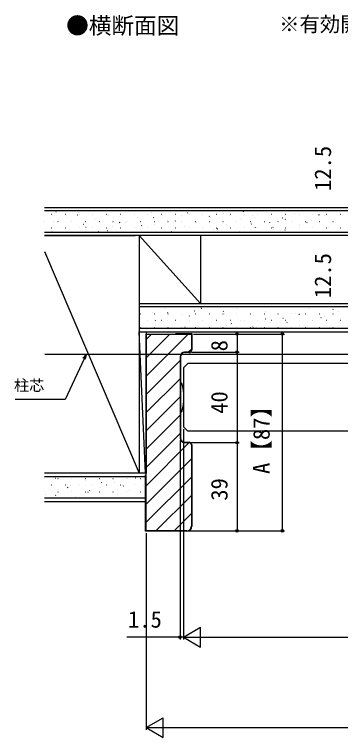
# Model space of a CAD drawing. Units: millimetres, scale not verified. Extents: x -438 to 438, y -652 to 649.
# Drawn here: x -167.9 to -23.7, y -347.9 to -28.2 of the extents above; entities that cross this region are included whole.
import ezdxf
from ezdxf.enums import TextEntityAlignment as Align

# ---------------------------------------------------------------- set-up
doc = ezdxf.new("R2010")
doc.units = ezdxf.units.MM
doc.header["$LTSCALE"] = 4
for name, color, linetype in [('0-2_USER1', 3, 'Continuous'), ('0-5_YKK_12', 2, 'Continuous'), ('0-6_YKK_13', 4, 'Continuous'), ('0-7_YKK_D', 6, 'Continuous'), ('0-9_YSS_K', 3, 'Continuous'), ('0-A_YSS_KE', 3, 'Continuous')]:
    doc.layers.add(name, color=color, linetype=linetype)
doc.styles.add('ＭＳ ゴシック', font='')
doc.styles.get('ＭＳ ゴシック').set_extended_font_data('MS Gothic')

msp = doc.modelspace()

# ---------------------------------------------------------------- linework, layer by layer
at = {"layer": '0-5_YKK_12'}
for p, q in [((382.399, -178.496), (-154.548, -178.496)), ((-93.226, -184.496), (-91.226, -182.496)), ((-93.226, -184.496), (-93.226, -210.496)), ((188.274, -182.496), (-91.226, -182.496)), ((-91.226, -212.496), (-93.226, -210.496)), ((188.274, -212.496), (-91.226, -212.496))]:
    msp.add_line(p, q, dxfattribs=at)
at = {"layer": '0-6_YKK_13'}
for p, q in [((-94.526, -191.096), (-94.246, -191.096)), ((-94.526, -191.096), (-94.526, -203.896)), ((-94.246, -203.896), (-94.526, -203.896))]:
    msp.add_line(p, q, dxfattribs=at)
for centre, radius, start, end in [((-94.246, -191.396), 0.3, 17.1558, 90), ((-114.006, -197.496), 20.98, 342.8442, 17.1558), ((-94.246, -203.596), 0.3, 270, 342.8442)]:
    msp.add_arc(centre, radius, start, end, dxfattribs=at)
at = {"layer": '0-7_YKK_D'}
for p, q in [((-88.726, -169.496), (-68.526, -169.496)), ((-88.726, -169.496), (-48.526, -169.496)), ((-69.526, -169.496), (-69.526, -177.496)), ((-49.526, -169.496), (-49.526, -256.496)), ((-89.726, -177.496), (-68.526, -177.496)), ((-89.726, -177.496), (-68.526, -177.496)), ((-69.526, -177.496), (-69.526, -217.496)), ((-93.226, -211.496), (-93.226, -304.496)), ((-93.226, -211.496), (-93.226, -304.496)), ((-94.726, -216.496), (-94.726, -304.496)), ((-89.726, -217.496), (-68.526, -217.496)), ((-89.726, -217.496), (-68.526, -217.496)), ((-69.526, -217.496), (-69.526, -256.496)), ((-109.726, -257.496), (-109.726, -344.496)), ((-90.726, -256.496), (-68.526, -256.496)), ((-90.726, -256.496), (-48.526, -256.496)), ((-93.226, -303.496), (-85.649, -299.121)), ((-85.649, -307.871), (-85.649, -299.121)), ((-94.726, -303.496), (-118.204, -303.496)), ((-93.226, -303.496), (-94.726, -303.496)), ((-93.226, -303.496), (-91.101, -303.496)), ((-93.226, -303.496), (-85.649, -307.871)), ((-93.226, -303.496), (-78.071, -303.496)), ((-84.476, -303.496), (181.524, -303.496)), ((-109.726, -343.496), (-102.149, -339.121)), ((-102.149, -347.871), (-102.149, -339.121)), ((-109.726, -343.496), (-102.149, -347.871)), ((-109.726, -343.496), (-94.571, -343.496)), ((-100.976, -343.496), (328.524, -343.496))]:
    msp.add_line(p, q, dxfattribs=at)
for points in [[(-136.266, -178.496), (-137.164, -180.422), (-145.592, -198.496), (-167.68, -198.496)], [(-137.68, -180.182), (-136.266, -178.496), (-136.648, -180.663)]]:
    msp.add_lwpolyline(points, dxfattribs=at)
for centre in [(-69.526, -169.496), (-49.526, -169.496), (-69.526, -177.496), (-69.526, -177.496), (-69.526, -217.496), (-69.526, -217.496), (-69.526, -256.496), (-49.526, -256.496), (-94.726, -303.496)]:
    msp.add_circle(centre, 0.531, dxfattribs=at)
at = {"layer": '0-9_YSS_K'}
for p, q in [((47.274, -114.996), (-154.726, -114.996)), ((-24.762, -115.052), (-24.743, -115.046)), ((-151.552, -116.487), (-151.452, -116.487)), ((-149.626, -115.368), (-149.459, -115.258)), ((-145.472, -116.487), (-145.372, -116.487)), ((-144.925, -117.831), (-144.906, -117.824)), ((-140.021, -116.846), (-139.854, -116.736)), ((-139.439, -115.888), (-139.42, -115.882)), ((-139.392, -116.487), (-139.292, -116.487)), ((-133.312, -116.487), (-133.212, -116.487)), ((-127.232, -116.487), (-127.132, -116.487)), ((-126.421, -116.96), (-126.402, -116.953)), ((-121.152, -116.487), (-121.052, -116.487)), ((-115.072, -116.487), (-114.972, -116.487)), ((-113.402, -118.032), (-113.383, -118.025)), ((-108.992, -116.487), (-108.892, -116.487)), ((-107.162, -115.822), (-107.143, -115.815)), ((-106.443, -118.129), (-106.277, -118.018)), ((-102.912, -116.487), (-102.812, -116.487)), ((-96.832, -116.487), (-96.732, -116.487)), ((-94.143, -116.894), (-94.124, -116.887)), ((-91.459, -116.047), (-91.293, -115.936)), ((-90.752, -116.487), (-90.652, -116.487)), ((-84.672, -116.487), (-84.572, -116.487)), ((-81.854, -117.525), (-81.687, -117.414)), ((-81.125, -117.966), (-81.106, -117.959)), ((-78.592, -116.487), (-78.492, -116.487)), ((-75.544, -115.99), (-75.525, -115.983)), ((-72.512, -116.487), (-72.412, -116.487)), ((-66.87, -115.443), (-66.703, -115.332)), ((-66.432, -116.487), (-66.332, -116.487)), ((-62.526, -117.061), (-62.507, -117.055)), ((-60.352, -116.487), (-60.252, -116.487)), ((-57.04, -115.119), (-57.021, -115.112)), ((-54.272, -116.487), (-54.172, -116.487)), ((-49.507, -118.133), (-49.488, -118.126)), ((-48.192, -116.487), (-48.092, -116.487)), ((-44.021, -116.19), (-44.002, -116.184)), ((-42.112, -116.487), (-42.012, -116.487)), ((-36.032, -116.487), (-35.932, -116.487)), ((-33.293, -116.725), (-33.126, -116.615)), ((-31.003, -117.262), (-30.984, -117.256)), ((-29.952, -116.487), (-29.852, -116.487)), ((-23.872, -116.487), (-23.772, -116.487)), ((-154.726, -119.717), (-154.682, -119.717)), ((-150.506, -119.807), (-150.487, -119.8)), ((-148.702, -119.717), (-148.602, -119.717)), ((-142.622, -119.717), (-142.522, -119.717)), ((-137.487, -120.879), (-137.468, -120.872)), ((-136.542, -119.717), (-136.442, -119.717)), ((-131.907, -118.903), (-131.888, -118.896)), ((-130.462, -119.717), (-130.362, -119.717)), ((-124.382, -119.717), (-124.282, -119.717)), ((-121.427, -120.211), (-121.26, -120.1)), ((-118.888, -119.975), (-118.869, -119.968)), ((-118.302, -119.717), (-118.202, -119.717)), ((-112.222, -119.717), (-112.122, -119.717)), ((-106.142, -119.717), (-106.042, -119.717)), ((-105.87, -121.046), (-105.851, -121.04)), ((-100.384, -119.104), (-100.365, -119.097)), ((-100.062, -119.717), (-99.962, -119.717)), ((-96.838, -119.607), (-96.671, -119.496)), ((-93.982, -119.717), (-93.882, -119.717)), ((-87.902, -119.717), (-87.802, -119.717)), ((-87.365, -120.175), (-87.346, -120.169)), ((-81.822, -119.717), (-81.722, -119.717)), ((-75.742, -119.717), (-75.642, -119.717)), ((-74.347, -121.247), (-74.328, -121.241)), ((-69.662, -119.717), (-69.562, -119.717)), ((-68.106, -119.037), (-68.087, -119.031)), ((-63.582, -119.717), (-63.482, -119.717)), ((-63.261, -120.889), (-63.094, -120.779)), ((-57.502, -119.717), (-57.402, -119.717)), ((-55.088, -120.109), (-55.069, -120.103)), ((-51.422, -119.717), (-51.322, -119.717)), ((-48.277, -118.807), (-48.11, -118.697)), ((-45.342, -119.717), (-45.242, -119.717)), ((-42.069, -121.181), (-42.05, -121.174)), ((-39.262, -119.717), (-39.162, -119.717)), ((-38.671, -120.285), (-38.505, -120.175)), ((-36.489, -119.205), (-36.47, -119.198)), ((-33.182, -119.717), (-33.082, -119.717)), ((-27.102, -119.717), (-27.002, -119.717)), ((-154.726, -124.496), (47.274, -124.496)), ((-151.552, -122.467), (-151.452, -122.467)), ((-151.395, -124.375), (-151.228, -124.264)), ((-145.472, -122.467), (-145.372, -122.467)), ((-143.727, -123.089), (-143.709, -123.082)), ((-139.392, -122.467), (-139.292, -122.467)), ((-136.411, -122.293), (-136.244, -122.182)), ((-133.312, -122.467), (-133.212, -122.467)), ((-130.709, -124.161), (-130.69, -124.154)), ((-127.232, -122.467), (-127.132, -122.467)), ((-126.806, -123.771), (-126.639, -123.66)), ((-124.469, -121.951), (-124.45, -121.944)), ((-121.152, -122.467), (-121.052, -122.467)), ((-115.072, -122.467), (-114.972, -122.467)), ((-111.822, -121.689), (-111.655, -121.578)), ((-111.45, -123.023), (-111.431, -123.016)), ((-108.992, -122.467), (-108.892, -122.467)), ((-102.912, -122.467), (-102.812, -122.467)), ((-98.432, -124.094), (-98.413, -124.088)), ((-96.832, -122.467), (-96.732, -122.467)), ((-92.851, -122.118), (-92.832, -122.112)), ((-90.752, -122.467), (-90.652, -122.467)), ((-84.672, -122.467), (-84.572, -122.467)), ((-79.833, -123.19), (-79.814, -123.183)), ((-78.592, -122.467), (-78.492, -122.467)), ((-78.244, -122.971), (-78.078, -122.861)), ((-72.512, -122.467), (-72.412, -122.467)), ((-68.639, -124.449), (-68.472, -124.339)), ((-66.814, -124.262), (-66.795, -124.255)), ((-66.432, -122.467), (-66.332, -122.467)), ((-61.328, -122.319), (-61.309, -122.312)), ((-60.352, -122.467), (-60.252, -122.467)), ((-54.272, -122.467), (-54.172, -122.467)), ((-53.655, -122.367), (-53.488, -122.257)), ((-48.31, -123.391), (-48.291, -123.384)), ((-48.192, -122.467), (-48.092, -122.467)), ((-42.112, -122.467), (-42.012, -122.467)), ((-36.032, -122.467), (-35.932, -122.467)), ((-35.291, -124.463), (-35.272, -124.456)), ((-29.952, -122.467), (-29.852, -122.467)), ((-29.051, -122.253), (-29.032, -122.246)), ((-23.872, -122.467), (-23.772, -122.467)), ((47.274, -125.996), (-154.726, -125.996)), ((-154.726, -125.996), (-114.526, -125.996)), ((-85.726, -155.996), (-112.726, -125.996)), ((-112.726, -125.996), (-112.726, -230.996)), ((-85.726, -125.996), (-85.726, -155.996)), ((-154.726, -132.996), (-112.726, -230.996)), ((-112.726, -155.996), (47.274, -155.996)), ((47.274, -157.496), (-112.726, -157.496)), ((-101.275, -158.193), (-101.256, -158.186)), ((-88.256, -159.264), (-88.237, -159.258)), ((-85.32, -157.997), (-85.153, -157.886)), ((-75.715, -159.475), (-75.548, -159.364)), ((-69.752, -158.393), (-69.733, -158.387)), ((-56.733, -159.465), (-56.714, -159.459)), ((-37.474, -158.327), (-37.455, -158.321)), ((-27.153, -158.675), (-26.986, -158.565)), ((-24.456, -159.399), (-24.437, -159.392)), ((-112.222, -160.577), (-112.122, -160.577)), ((-106.855, -160.169), (-106.836, -160.162)), ((-106.142, -160.577), (-106.042, -160.577)), ((-100.304, -160.079), (-100.137, -159.968)), ((-100.062, -160.577), (-99.962, -160.577)), ((-93.982, -160.577), (-93.882, -160.577)), ((-93.837, -161.24), (-93.818, -161.234)), ((-90.698, -161.557), (-90.532, -161.446)), ((-87.902, -160.577), (-87.802, -160.577)), ((-81.822, -160.577), (-81.722, -160.577)), ((-80.818, -162.312), (-80.799, -162.306)), ((-75.742, -160.577), (-75.642, -160.577)), ((-75.238, -160.336), (-75.219, -160.329)), ((-69.662, -160.577), (-69.562, -160.577)), ((-63.582, -160.577), (-63.482, -160.577)), ((-62.219, -161.408), (-62.2, -161.401)), ((-57.502, -160.577), (-57.402, -160.577)), ((-57.121, -162.839), (-56.954, -162.729)), ((-51.422, -160.577), (-51.322, -160.577)), ((-49.201, -162.48), (-49.182, -162.473)), ((-45.342, -160.577), (-45.242, -160.577)), ((-43.715, -160.537), (-43.696, -160.53)), ((-42.137, -160.757), (-41.97, -160.647)), ((-39.262, -160.577), (-39.162, -160.577)), ((-33.182, -160.577), (-33.082, -160.577)), ((-32.532, -162.235), (-32.365, -162.125)), ((-30.696, -161.609), (-30.677, -161.602)), ((-27.102, -160.577), (-27.002, -160.577)), ((-108.992, -163.327), (-108.892, -163.327)), ((-105.682, -163.639), (-105.516, -163.528)), ((-105.563, -165.393), (-105.544, -165.386)), ((-102.912, -163.327), (-102.812, -163.327)), ((-100.077, -163.45), (-100.058, -163.444)), ((-96.832, -163.327), (-96.732, -163.327)), ((-90.752, -163.327), (-90.652, -163.327)), ((-87.058, -164.522), (-87.04, -164.515)), ((-84.672, -163.327), (-84.572, -163.327)), ((-78.592, -163.327), (-78.492, -163.327)), ((-74.04, -165.594), (-74.021, -165.587)), ((-72.512, -163.327), (-72.412, -163.327)), ((-72.105, -164.921), (-71.938, -164.811)), ((-67.8, -163.384), (-67.781, -163.377)), ((-66.432, -163.327), (-66.332, -163.327)), ((-60.352, -163.327), (-60.252, -163.327)), ((-54.781, -164.456), (-54.762, -164.449)), ((-54.272, -163.327), (-54.172, -163.327)), ((-48.192, -163.327), (-48.092, -163.327)), ((-47.516, -164.317), (-47.349, -164.207)), ((-42.112, -163.327), (-42.012, -163.327)), ((-41.763, -165.528), (-41.744, -165.521)), ((-36.182, -163.552), (-36.163, -163.545)), ((-36.032, -163.327), (-35.932, -163.327)), ((-29.952, -163.327), (-29.852, -163.327)), ((-23.872, -163.327), (-23.772, -163.327)), ((47.274, -166.996), (-112.726, -166.996)), ((-112.726, -168.496), (47.274, -168.496)), ((-109.926, -230.996), (-112.726, -168.496)), ((-112.222, -166.557), (-112.122, -166.557)), ((-109.726, -168.496), (-109.726, -230.996)), ((-106.142, -166.557), (-106.042, -166.557)), ((-100.062, -166.557), (-99.962, -166.557)), ((-93.982, -166.557), (-93.882, -166.557)), ((-92.545, -166.465), (-92.526, -166.458)), ((-87.902, -166.557), (-87.802, -166.557)), ((-87.079, -166.996), (-86.922, -166.893)), ((-81.822, -166.557), (-81.722, -166.557)), ((-75.742, -166.557), (-75.642, -166.557)), ((-69.662, -166.557), (-69.562, -166.557)), ((-63.582, -166.557), (-63.482, -166.557)), ((-62.5, -166.399), (-62.333, -166.289)), ((-61.021, -166.666), (-61.003, -166.659)), ((-57.502, -166.557), (-57.402, -166.557)), ((-51.422, -166.557), (-51.322, -166.557)), ((-45.342, -166.557), (-45.242, -166.557)), ((-39.262, -166.557), (-39.162, -166.557)), ((-33.182, -166.557), (-33.082, -166.557)), ((-28.744, -166.6), (-28.725, -166.593)), ((-27.102, -166.557), (-27.002, -166.557)), ((-109.726, -171.909), (-107.314, -169.496)), ((-109.726, -179.991), (-99.232, -169.496)), ((-109.726, -188.073), (-91.149, -169.496)), ((-91.067, -177.496), (-89.726, -176.156)), ((-109.726, -196.156), (-94.726, -181.156)), ((-109.726, -204.238), (-94.726, -189.238)), ((-109.726, -212.32), (-94.726, -197.32)), ((-109.726, -220.402), (-94.726, -205.402)), ((-109.726, -228.484), (-94.726, -213.484)), ((-109.726, -236.567), (-90.658, -217.499)), ((-109.726, -244.649), (-89.726, -224.649)), ((-109.726, -230.996), (-154.726, -230.996)), ((-114.526, -230.996), (-154.726, -230.996)), ((-154.726, -232.496), (-109.726, -232.496)), ((-154.726, -233.337), (-154.682, -233.337)), ((-149.739, -233.174), (-149.72, -233.167)), ((-148.702, -233.337), (-148.602, -233.337)), ((-142.622, -233.337), (-142.522, -233.337)), ((-136.542, -233.337), (-136.442, -233.337)), ((-130.462, -233.337), (-130.362, -233.337)), ((-124.382, -233.337), (-124.282, -233.337)), ((-118.302, -233.337), (-118.202, -233.337)), ((-118.122, -233.341), (-118.103, -233.335)), ((-114.455, -233.13), (-114.288, -233.019)), ((-112.222, -233.337), (-112.122, -233.337)), ((-109.726, -252.731), (-89.726, -232.731)), ((-151.552, -236.087), (-151.452, -236.087)), ((-145.472, -236.087), (-145.372, -236.087)), ((-142.961, -236.455), (-142.942, -236.449)), ((-139.392, -236.087), (-139.292, -236.087)), ((-136.721, -234.246), (-136.702, -234.239)), ((-133.312, -236.087), (-133.212, -236.087)), ((-129.439, -235.212), (-129.272, -235.101)), ((-127.232, -236.087), (-127.132, -236.087)), ((-123.702, -235.317), (-123.683, -235.311)), ((-121.152, -236.087), (-121.052, -236.087)), ((-115.072, -236.087), (-114.972, -236.087)), ((-110.684, -236.389), (-110.665, -236.383)), ((-154.726, -239.317), (-154.682, -239.317)), ((-148.702, -239.317), (-148.602, -239.317)), ((-148.447, -238.398), (-148.428, -238.391)), ((-144.423, -237.294), (-144.256, -237.183)), ((-142.622, -239.317), (-142.522, -239.317)), ((-136.542, -239.317), (-136.442, -239.317)), ((-135.429, -239.47), (-135.41, -239.463)), ((-134.817, -238.772), (-134.65, -238.661)), ((-130.462, -239.317), (-130.362, -239.317)), ((-129.942, -237.527), (-129.924, -237.521)), ((-124.382, -239.317), (-124.282, -239.317)), ((-119.833, -236.69), (-119.667, -236.579)), ((-118.302, -239.317), (-118.202, -239.317)), ((-116.924, -238.599), (-116.905, -238.592)), ((-112.222, -239.317), (-112.122, -239.317)), ((-109.726, -241.996), (-154.726, -241.996)), ((-154.027, -240.374), (-154.009, -240.368)), ((-149.801, -240.854), (-149.634, -240.743)), ((-141.009, -241.446), (-140.99, -241.439)), ((-122.41, -240.542), (-122.391, -240.535)), ((-105.409, -256.496), (-89.726, -240.813)), ((-97.327, -256.496), (-89.726, -248.896))]:
    msp.add_line(p, q, dxfattribs=at)
for points in [[(-154.726, -113.496), (47.274, -113.496), (47.274, -125.996)], [(-154.726, -243.496), (-109.726, -243.496), (-109.726, -230.996)]]:
    msp.add_lwpolyline(points, dxfattribs=at)
at = {"layer": '0-A_YSS_KE'}
for p, q in [((-96.526, -169.296), (-89.526, -169.296)), ((-96.526, -169.496), (-96.526, -169.296)), ((-89.526, -169.296), (-89.526, -176.496)), ((-90.726, -177.496), (-92.726, -177.496)), ((-90.726, -177.696), (-92.726, -177.696)), ((-94.726, -179.496), (-94.726, -215.496)), ((-94.526, -179.496), (-94.526, -215.496)), ((-92.726, -217.296), (-90.726, -217.296)), ((-92.726, -217.496), (-90.726, -217.496)), ((-89.726, -218.496), (-89.726, -254.496)), ((-89.526, -218.496), (-89.526, -254.496))]:
    msp.add_line(p, q, dxfattribs=at)
for points in [[(-109.726, -231.496), (-109.726, -169.496), (-96.526, -169.496), (-89.726, -169.496), (-89.726, -176.496)], [(-91.726, -256.696), (-109.926, -256.696), (-109.926, -231.696), (-109.726, -231.696)], [(-91.726, -256.496), (-109.726, -256.496), (-109.726, -231.496)]]:
    msp.add_lwpolyline(points, dxfattribs=at)
for centre, radius, start, end in [((-92.726, -179.496), 2, 90.00001, 179.99999), ((-92.726, -179.496), 1.8, 90.00001, 179.99999), ((-90.726, -176.496), 1, 270.00001, 359.99999), ((-90.726, -176.496), 1.2, 270.00001, 359.99999), ((-92.726, -215.496), 2, 180.00001, 269.99999), ((-92.726, -215.496), 1.8, 180.00001, 269.99999), ((-90.726, -218.496), 1.2, 0.00001, 89.99999), ((-90.726, -218.496), 1, 0.00001, 89.99999), ((-91.726, -254.496), 2, 270.00001, 359.99999), ((-91.726, -254.496), 2.2, 270.00001, 359.99999)]:
    msp.add_arc(centre, radius, start, end, dxfattribs=at)

# ---------------------------------------------------------------- texts
at = {"layer": '0-2_USER1', "style": 'ＭＳ ゴシック'}
for s, height, p in [('●横断面図', 7.331, (-145.08, -38.997)), ('※有効開口寸法公式は、枠厚に化粧シート厚も加えて算出しています。', 6.598, (-50.896, -37.796))]:
    msp.add_text(s, height=height, dxfattribs=at).set_placement(p, align=Align.BOTTOM_LEFT)
at = {"layer": '0-7_YKK_D', "style": 'ＭＳ ゴシック'}
for s, p in [('12.5', (-25.726, -106.249)), ('12.5', (-25.726, -153.648)), ('8', (-71.526, -177.133)), ('40', (-71.526, -204.769)), ('A【87】', (-52.89, -231.349)), ('39', (-71.526, -243.178))]:
    msp.add_text(s, height=7.331, rotation=90, dxfattribs=at).set_placement(p, align=Align.BOTTOM_LEFT)
for s, height, p in [('柱芯', 4.912, (-168.137, -196.121)), ('1.5', 7.331, (-117.738, -301.496))]:
    msp.add_text(s, height=height, dxfattribs=at).set_placement(p, align=Align.BOTTOM_LEFT)

doc.saveas('drawing.dxf')
